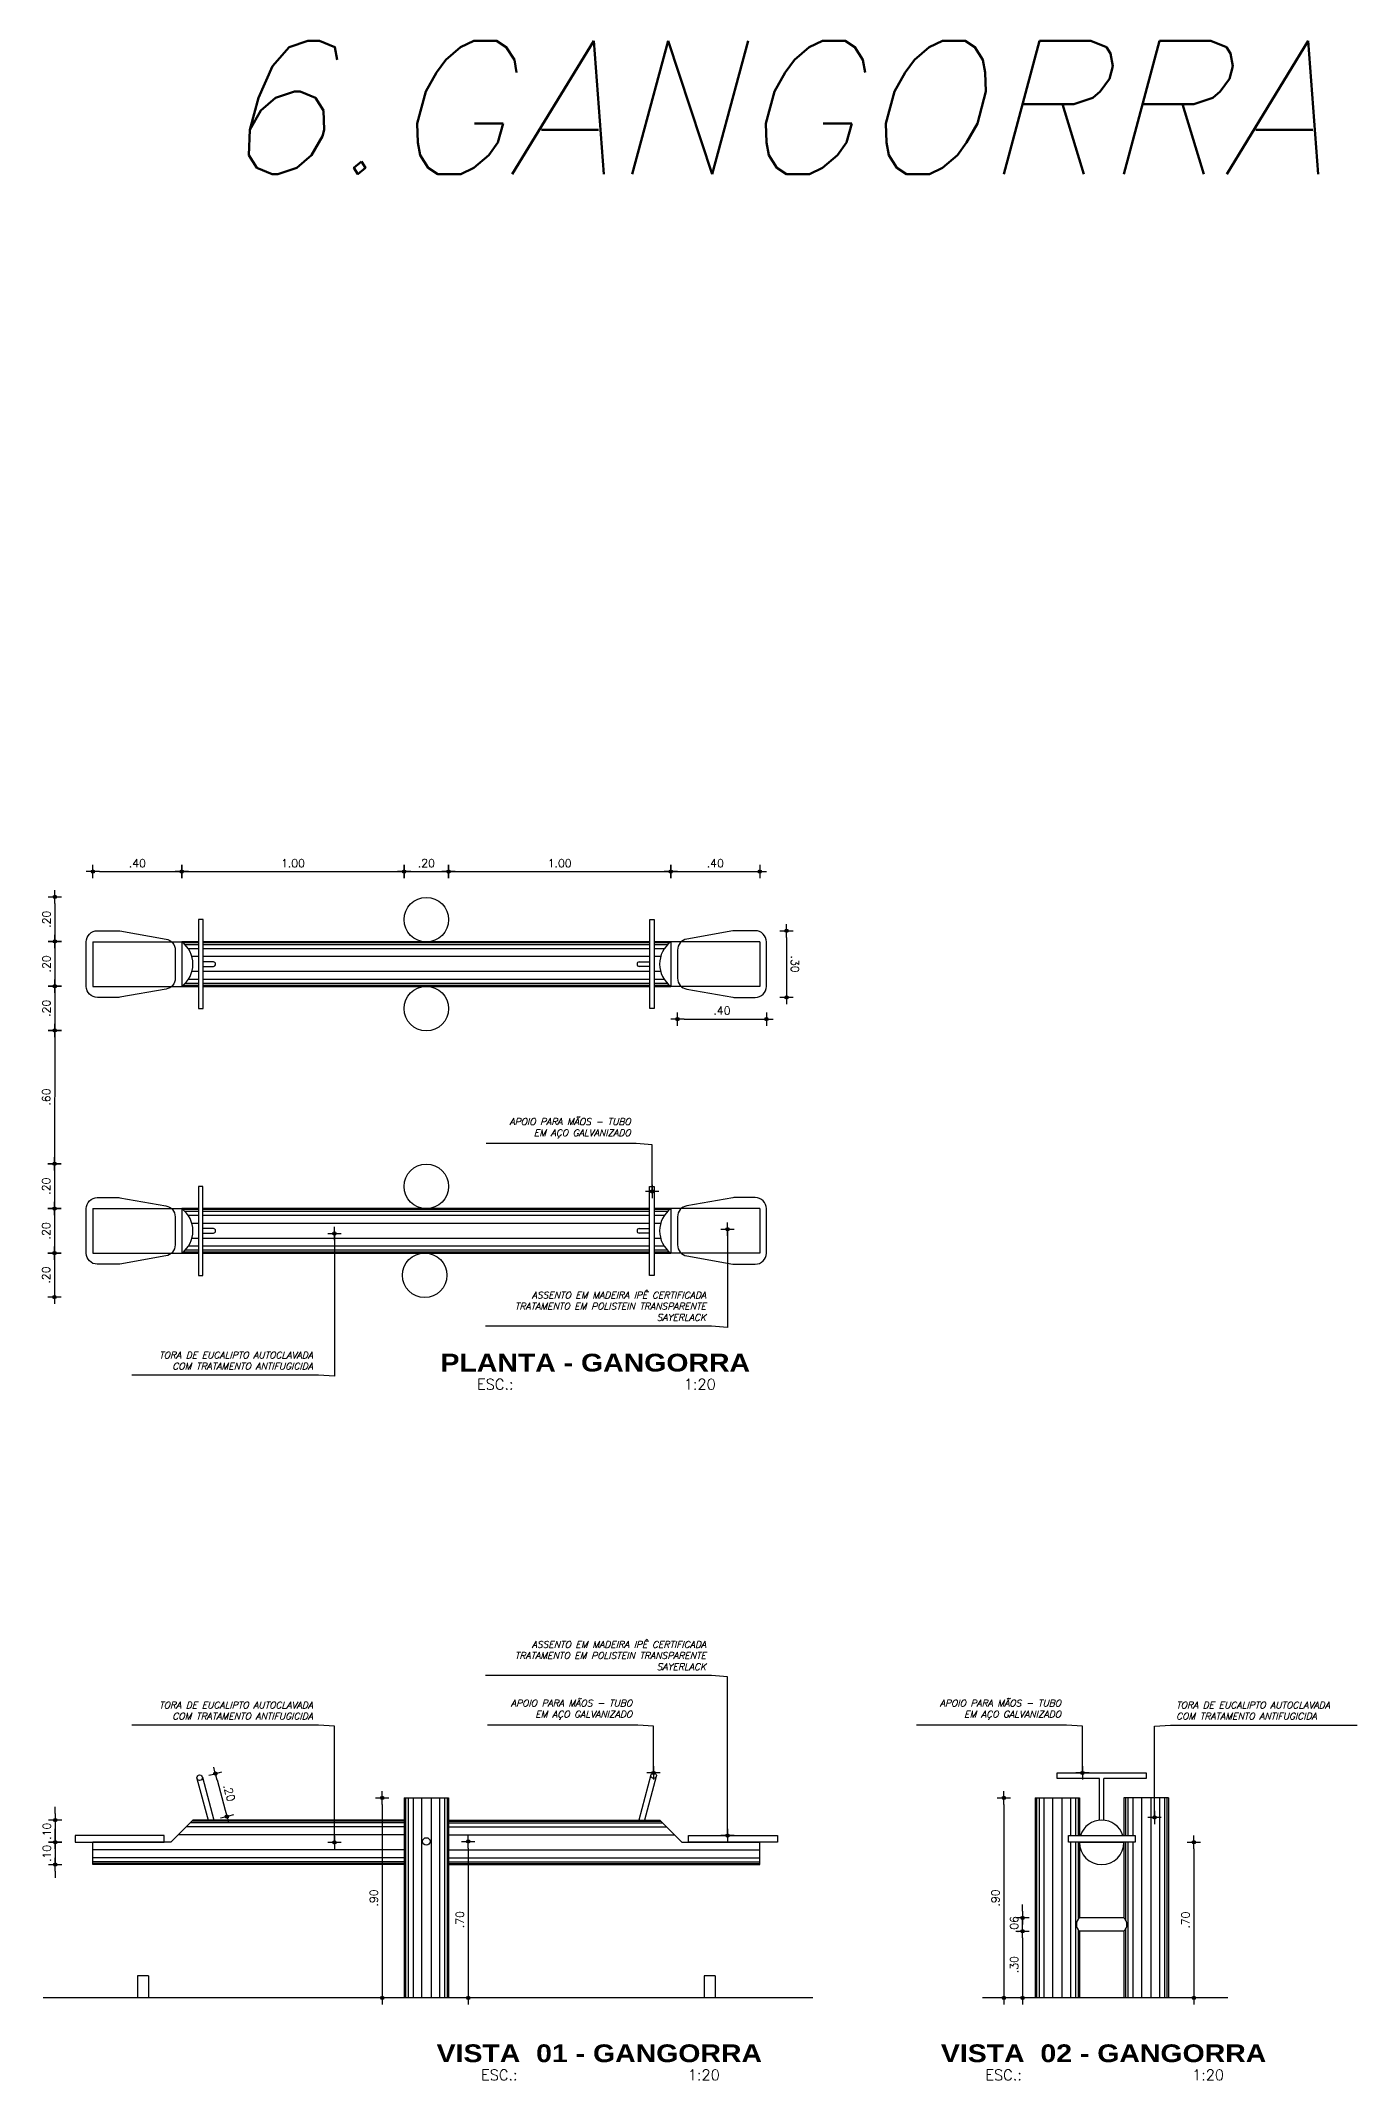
# Model space of a CAD drawing. Header units: millimetres. Extents: x 490 to 675, y -160 to -87.
# Drawn here: x 608.89 to 614.81, y -150.52 to -141.35 of the extents above; entities that cross this region are included whole.
import ezdxf
from ezdxf.enums import TextEntityAlignment as Align

# ---------------------------------------------------------------- set-up
doc = ezdxf.new("R2010")
doc.units = ezdxf.units.MM
doc.header["$LTSCALE"] = 2.5
doc.linetypes.add('DASHED2', pattern=[0.375, 0.25, -0.125])
for name, color, linetype in [('ARQ_COTAS', 1, 'Continuous'), ('ARQ_ESTRUTURA', 6, 'Continuous'), ('ARQ_HAT', 8, 'Continuous'), ('ARQ_PROJEÇÃO', 8, 'DASHED2'), ('ARQ_VISTA01', 7, 'Continuous'), ('ARQ_VISTA02', 2, 'Continuous'), ('COTAS', 1, 'Continuous'), ('TITULO', 2, 'Continuous'), ('UR_VISTA2', 2, 'Continuous')]:
    doc.layers.add(name, color=color, linetype=linetype)
doc.styles.add('COTA20', font='ROMANS.SHX')
doc.styles.add('COTA200', font='ROMANS.SHX')
doc.styles.add('ROMANS', font='romans', dxfattribs={"oblique": 15})
doc.styles.add('TIT200', font='')
doc.styles.get('TIT200').set_extended_font_data('Arial Black')
doc.dimstyles.new('Cota20', dxfattribs={"dimscale": 0, "dimtxt": 0.04, "dimasz": 0.03, "dimexe": 0.05, "dimexo": 0.2, "dimgap": 0.025, "dimtad": 1, "dimlfac": -1, "dimzin": 4, "dimdsep": 46, "dimtxsty": 'ROMANS', "dimblk": 'ARCHTICK', "dimcen": 0.075, "dimclrd": 256, "dimclre": 8, "dimclrt": 2, "dimadec": 0, "dimazin": 0, "dimtfac": 1.2, "dimtix": 1, "dimtmove": 2, "dimatfit": 3, "dimldrblk": 'DOT', "dimfxl": 0.2, "dimfxlon": 1, "dimtvp": 2, "dimtolj": 1, "dimtzin": 4, "dimarcsym": 0})
doc.dimstyles.new('COTA20$0', dxfattribs={"dimtxt": 0.036, "dimasz": 0.03, "dimexe": 0.05, "dimexo": 0.95, "dimgap": 0.02, "dimtad": 1, "dimzin": 4, "dimdsep": 46, "dimtxsty": 'COTA20', "dimblk": 'bola', "dimcen": 0.1, "dimdle": 0.05, "dimse1": 1, "dimse2": 1, "dimclrd": 256, "dimclre": 256, "dimclrt": 2, "dimadec": 0, "dimazin": 0, "dimtfac": 1, "dimtix": 1, "dimtmove": 2, "dimatfit": 3, "dimldrblk": 'USERTICK', "dimfxl": 1, "dimtvp": 3.125, "dimtolj": 1, "dimtzin": 4, "dimarcsym": 0})

# ---------------------------------------------------------------- blocks, each defined once
blk = doc.blocks.new('bola')
blk.add_hatch(color=0).paths.add_polyline_path([(-0.25, 0, 1), (0.25, 0, 1)])
at = {"color": 0}
for p, q in [((-1, 0), (-0.25, 0)), ((0, 1), (0, 0.25)), ((0.25, 0), (1, 0)), ((0, -0.25), (0, -1))]:
    blk.add_line(p, q, dxfattribs=at)
blk.add_circle((0, 0), 0.25, dxfattribs=at)
blk = doc.blocks.new('*D529')
at = {"layer": 'COTAS', "lineweight": -2}
blk.add_line((608.9496, -145.2307), (608.9495, -145.3707), dxfattribs=at)
at = {"layer": 'DEFPOINTS', "color": 0}
for p in [(610.6207, -145.2027), (608.9494, -145.4007), (610.6205, -145.4027)]:
    blk.add_point(p, dxfattribs=at)
at = {"layer": 'COTAS', "lineweight": -2, "xscale": 0.03, "yscale": 0.03, "zscale": 0.03}
for p, rotation in [((608.9497, -145.2007), 89.93104486358007), ((608.9494, -145.4007), 269.9310448635801)]:
    blk.add_blockref('bola', p, dxfattribs=dict(at, rotation=rotation))
at = {"layer": 'COTAS', "color": 2, "insert": (608.9115, -145.3007), "char_height": 0.036, "attachment_point": 5, "rotation": 89.93104, "style": 'COTA20'}
blk.add_mtext('\\A1;.20', dxfattribs=at)
blk = doc.blocks.new('USERTICK')
at = {"color": 0}
for p, q in [((-1, 0), (1, 0)), ((0, 1), (0, -1))]:
    blk.add_line(p, q, dxfattribs=at)
blk.add_circle((0, 0), 0.25, dxfattribs=at)
blk = doc.blocks.new('*D508')
at = {"layer": 'COTAS', "lineweight": -2}
blk.add_line((608.9494, -145.4307), (608.9492, -145.5725), dxfattribs=at)
at = {"layer": 'DEFPOINTS', "color": 0}
for p in [(610.6205, -145.4027), (608.9492, -145.6025), (609.1207, -145.6027)]:
    blk.add_point(p, dxfattribs=at)
at = {"layer": 'COTAS', "lineweight": -2, "xscale": 0.03, "yscale": 0.03, "zscale": 0.03}
for p, rotation in [((608.9494, -145.4007), 89.93104486356977), ((608.9492, -145.6025), 269.9310448635698)]:
    blk.add_blockref('bola', p, dxfattribs=dict(at, rotation=rotation))
at = {"layer": 'COTAS', "color": 2, "insert": (608.9113, -145.5016), "char_height": 0.036, "attachment_point": 5, "rotation": 89.93104, "style": 'COTA20'}
blk.add_mtext('\\A1;.20', dxfattribs=at)
blk = doc.blocks.new('*D509')
at = {"layer": 'COTAS', "lineweight": -2}
blk.add_line((608.9491, -145.6325), (608.949, -145.7707), dxfattribs=at)
at = {"layer": 'DEFPOINTS', "color": 0}
for p in [(609.1207, -145.6027), (608.9489, -145.8007), (610.6205, -145.8027)]:
    blk.add_point(p, dxfattribs=at)
at = {"layer": 'COTAS', "lineweight": -2, "xscale": 0.03, "yscale": 0.03, "zscale": 0.03}
for p, rotation in [((608.9492, -145.6025), 89.93104486356977), ((608.9489, -145.8007), 269.9310448635698)]:
    blk.add_blockref('bola', p, dxfattribs=dict(at, rotation=rotation))
at = {"layer": 'COTAS', "color": 2, "insert": (608.9111, -145.7016), "char_height": 0.036, "attachment_point": 5, "rotation": 89.93104, "style": 'COTA20'}
blk.add_mtext('\\A1;.20', dxfattribs=at)
blk = doc.blocks.new('*D510')
at = {"layer": 'COTAS', "lineweight": -2}
blk.add_line((608.9489, -145.8307), (608.9483, -146.3707), dxfattribs=at)
at = {"layer": 'DEFPOINTS', "color": 0}
for p in [(610.6205, -145.8027), (608.9482, -146.4007), (610.6205, -146.4027)]:
    blk.add_point(p, dxfattribs=at)
at = {"layer": 'COTAS', "lineweight": -2, "xscale": 0.03, "yscale": 0.03, "zscale": 0.03}
for p, rotation in [((608.9489, -145.8007), 89.93104486356977), ((608.9482, -146.4007), 269.9310448635698)]:
    blk.add_blockref('bola', p, dxfattribs=dict(at, rotation=rotation))
at = {"layer": 'COTAS', "color": 2, "insert": (608.9106, -146.1007), "char_height": 0.036, "attachment_point": 5, "rotation": 89.93104, "style": 'COTA20'}
blk.add_mtext('\\A1;.60', dxfattribs=at)
blk = doc.blocks.new('*D511')
at = {"layer": 'COTAS', "lineweight": -2}
blk.add_line((608.9482, -146.4307), (608.948, -146.5725), dxfattribs=at)
at = {"layer": 'DEFPOINTS', "color": 0}
for p in [(610.6205, -146.4027), (608.948, -146.6025), (609.1207, -146.6027)]:
    blk.add_point(p, dxfattribs=at)
at = {"layer": 'COTAS', "lineweight": -2, "xscale": 0.03, "yscale": 0.03, "zscale": 0.03}
for p, rotation in [((608.9482, -146.4007), 89.93104486356977), ((608.948, -146.6025), 269.9310448635698)]:
    blk.add_blockref('bola', p, dxfattribs=dict(at, rotation=rotation))
at = {"layer": 'COTAS', "color": 2, "insert": (608.9101, -146.5016), "char_height": 0.036, "attachment_point": 5, "rotation": 89.93104, "style": 'COTA20'}
blk.add_mtext('\\A1;.20', dxfattribs=at)
blk = doc.blocks.new('*D507')
at = {"layer": 'COTAS', "lineweight": -2}
blk.add_line((608.9479, -146.6325), (608.9478, -146.7725), dxfattribs=at)
at = {"layer": 'DEFPOINTS', "color": 0}
for p in [(609.1207, -146.6027), (608.9477, -146.8025), (609.1207, -146.8027)]:
    blk.add_point(p, dxfattribs=at)
at = {"layer": 'COTAS', "lineweight": -2, "xscale": 0.03, "yscale": 0.03, "zscale": 0.03}
for p, rotation in [((608.948, -146.6025), 89.93104486356977), ((608.9477, -146.8025), 269.9310448635698)]:
    blk.add_blockref('bola', p, dxfattribs=dict(at, rotation=rotation))
at = {"layer": 'COTAS', "color": 2, "insert": (608.9099, -146.7025), "char_height": 0.036, "attachment_point": 5, "rotation": 89.93104, "style": 'COTA20'}
blk.add_mtext('\\A1;.20', dxfattribs=at)
blk = doc.blocks.new('*D512')
at = {"layer": 'COTAS', "lineweight": -2}
blk.add_line((608.9477, -146.8325), (608.9475, -146.9704), dxfattribs=at)
at = {"layer": 'DEFPOINTS', "color": 0}
for p in [(609.1207, -146.8027), (608.9475, -147.0004), (610.6132, -147.0024)]:
    blk.add_point(p, dxfattribs=at)
at = {"layer": 'COTAS', "lineweight": -2, "xscale": 0.03, "yscale": 0.03, "zscale": 0.03}
for p, rotation in [((608.9477, -146.8025), 89.93104486356977), ((608.9475, -147.0004), 269.9310448635698)]:
    blk.add_blockref('bola', p, dxfattribs=dict(at, rotation=rotation))
at = {"layer": 'COTAS', "color": 2, "insert": (608.9096, -146.9014), "char_height": 0.036, "attachment_point": 5, "rotation": 89.93104, "style": 'COTA20'}
blk.add_mtext('\\A1;.20', dxfattribs=at)
blk = doc.blocks.new('*D513')
at = {"layer": 'COTAS', "lineweight": -2}
blk.add_line((609.1507, -145.0867), (609.4905, -145.0867), dxfattribs=at)
at = {"layer": 'DEFPOINTS', "color": 0}
for p in [(609.5205, -145.0867), (609.1207, -145.4027), (609.5205, -145.4027)]:
    blk.add_point(p, dxfattribs=at)
at = {"layer": 'COTAS', "lineweight": -2, "xscale": 0.03, "yscale": 0.03, "zscale": 0.03}
for p, rotation in [((609.1207, -145.0867), 180.0001287531918), ((609.5205, -145.0867), 0.0001287531917822287)]:
    blk.add_blockref('bola', p, dxfattribs=dict(at, rotation=rotation))
at = {"layer": 'COTAS', "color": 2, "insert": (609.3206, -145.0487), "char_height": 0.036, "attachment_point": 5, "rotation": 0.00013, "style": 'COTA20'}
blk.add_mtext('\\A1;.40', dxfattribs=at)
blk = doc.blocks.new('*D514')
at = {"layer": 'COTAS', "lineweight": -2}
blk.add_line((609.5505, -145.0867), (610.4907, -145.0867), dxfattribs=at)
at = {"layer": 'DEFPOINTS', "color": 0}
for p in [(610.5207, -145.0867), (610.5207, -145.3027), (609.5205, -145.4027)]:
    blk.add_point(p, dxfattribs=at)
at = {"layer": 'COTAS', "lineweight": -2, "xscale": 0.03, "yscale": 0.03, "zscale": 0.03}
for p, rotation in [((609.5205, -145.0867), 180.0001287531982), ((610.5207, -145.0867), 0.0001287531981942269)]:
    blk.add_blockref('bola', p, dxfattribs=dict(at, rotation=rotation))
at = {"layer": 'COTAS', "color": 2, "insert": (610.0206, -145.0487), "char_height": 0.036, "attachment_point": 5, "rotation": 0.00013, "style": 'COTA20'}
blk.add_mtext('\\A1;1.00', dxfattribs=at)
blk = doc.blocks.new('*D515')
at = {"layer": 'COTAS', "lineweight": -2}
blk.add_line((610.5507, -145.0867), (610.6907, -145.0867), dxfattribs=at)
at = {"layer": 'DEFPOINTS', "color": 0}
for p in [(610.7207, -145.0867), (610.5207, -145.3027), (610.7207, -145.3027)]:
    blk.add_point(p, dxfattribs=at)
at = {"layer": 'COTAS', "lineweight": -2, "xscale": 0.03, "yscale": 0.03, "zscale": 0.03}
for p, rotation in [((610.5207, -145.0867), 180.0001287531982), ((610.7207, -145.0867), 0.0001287531981942269)]:
    blk.add_blockref('bola', p, dxfattribs=dict(at, rotation=rotation))
at = {"layer": 'COTAS', "color": 2, "insert": (610.6207, -145.0487), "char_height": 0.036, "attachment_point": 5, "rotation": 0.00013, "style": 'COTA20'}
blk.add_mtext('\\A1;.20', dxfattribs=at)
blk = doc.blocks.new('*D516')
at = {"layer": 'COTAS', "lineweight": -2}
blk.add_line((610.7507, -145.0867), (611.6905, -145.0867), dxfattribs=at)
at = {"layer": 'DEFPOINTS', "color": 0}
for p in [(611.7205, -145.0867), (610.7207, -145.3027), (611.7205, -145.4027)]:
    blk.add_point(p, dxfattribs=at)
at = {"layer": 'COTAS', "lineweight": -2, "xscale": 0.03, "yscale": 0.03, "zscale": 0.03}
for p, rotation in [((610.7207, -145.0867), 180.0001287531982), ((611.7205, -145.0867), 0.0001287531981942269)]:
    blk.add_blockref('bola', p, dxfattribs=dict(at, rotation=rotation))
at = {"layer": 'COTAS', "color": 2, "insert": (611.2206, -145.0487), "char_height": 0.036, "attachment_point": 5, "rotation": 0.00013, "style": 'COTA20'}
blk.add_mtext('\\A1;1.00', dxfattribs=at)
blk = doc.blocks.new('*D517')
at = {"layer": 'COTAS', "lineweight": -2}
blk.add_line((611.7505, -145.0867), (612.0907, -145.0867), dxfattribs=at)
at = {"layer": 'DEFPOINTS', "color": 0}
for p in [(612.1207, -145.0867), (611.7205, -145.4027), (612.1207, -145.4027)]:
    blk.add_point(p, dxfattribs=at)
at = {"layer": 'COTAS', "lineweight": -2, "xscale": 0.03, "yscale": 0.03, "zscale": 0.03}
for p, rotation in [((611.7205, -145.0867), 180.0001287531982), ((612.1207, -145.0867), 0.0001287531981942269)]:
    blk.add_blockref('bola', p, dxfattribs=dict(at, rotation=rotation))
at = {"layer": 'COTAS', "color": 2, "insert": (611.9206, -145.0487), "char_height": 0.036, "attachment_point": 5, "rotation": 0.00013, "style": 'COTA20'}
blk.add_mtext('\\A1;.40', dxfattribs=at)
blk = doc.blocks.new('*D518')
at = {"layer": 'COTAS', "lineweight": -2}
blk.add_line((611.7807, -145.7497), (612.1207, -145.7497), dxfattribs=at)
at = {"layer": 'DEFPOINTS', "color": 0}
for p in [(611.7507, -145.5027), (612.1507, -145.5027), (612.1507, -145.7497)]:
    blk.add_point(p, dxfattribs=at)
at = {"layer": 'COTAS', "lineweight": -2, "xscale": 0.03, "yscale": 0.03, "zscale": 0.03, "rotation": 180}
blk.add_blockref('bola', (611.7507, -145.7497), dxfattribs=at)
at = {"layer": 'COTAS', "lineweight": -2, "xscale": 0.03, "yscale": 0.03, "zscale": 0.03}
blk.add_blockref('bola', (612.1507, -145.7497), dxfattribs=at)
at = {"layer": 'COTAS', "color": 2, "insert": (611.9507, -145.7117), "char_height": 0.036, "attachment_point": 5, "style": 'COTA20'}
blk.add_mtext('\\A1;.40', dxfattribs=at)
blk = doc.blocks.new('*D519')
at = {"layer": 'COTAS', "lineweight": -2}
blk.add_line((612.2413, -145.3827), (612.2413, -145.6227), dxfattribs=at)
at = {"layer": 'DEFPOINTS', "color": 0}
for p in [(612.0546, -145.3527), (612.0546, -145.6527), (612.2413, -145.6527)]:
    blk.add_point(p, dxfattribs=at)
at = {"layer": 'COTAS', "lineweight": -2, "xscale": 0.03, "yscale": 0.03, "zscale": 0.03}
for p, rotation in [((612.2413, -145.3527), 90.0001287533806), ((612.2413, -145.6527), 270.0001287533806)]:
    blk.add_blockref('bola', p, dxfattribs=dict(at, rotation=rotation))
at = {"layer": 'COTAS', "color": 2, "insert": (612.2793, -145.5027), "char_height": 0.036, "attachment_point": 5, "rotation": 270.00013, "style": 'COTA20'}
blk.add_mtext('\\A1;.30', dxfattribs=at)
blk = doc.blocks.new('*D520')
at = {"layer": 'COTAS', "lineweight": -2}
for p, q in [((608.9512, -149.3233), (608.9512, -149.2933)), ((608.9512, -149.3533), (608.9512, -149.4533)), ((608.9512, -149.4833), (608.9512, -149.5133))]:
    blk.add_line(p, q, dxfattribs=at)
at = {"layer": 'DEFPOINTS', "color": 0}
for p in [(609.5707, -149.3533), (608.9512, -149.4533), (609.4707, -149.4533)]:
    blk.add_point(p, dxfattribs=at)
at = {"layer": 'COTAS', "lineweight": -2, "xscale": 0.03, "yscale": 0.03, "zscale": 0.03}
for p, rotation in [((608.9512, -149.3533), 270), ((608.9512, -149.4533), 90)]:
    blk.add_blockref('bola', p, dxfattribs=dict(at, rotation=rotation))
at = {"layer": 'COTAS', "color": 2, "insert": (608.9132, -149.4033), "char_height": 0.036, "attachment_point": 5, "rotation": 90, "style": 'COTA20'}
blk.add_mtext('\\A1;.10', dxfattribs=at)
blk = doc.blocks.new('*D521')
at = {"layer": 'COTAS', "lineweight": -2}
for p, q in [((608.9512, -149.4233), (608.9512, -149.3933)), ((608.9512, -149.4533), (608.9512, -149.5533)), ((608.9512, -149.5833), (608.9512, -149.6133))]:
    blk.add_line(p, q, dxfattribs=at)
at = {"layer": 'DEFPOINTS', "color": 0}
for p in [(609.4707, -149.4533), (608.9512, -149.5533), (609.1207, -149.5533)]:
    blk.add_point(p, dxfattribs=at)
at = {"layer": 'COTAS', "lineweight": -2, "xscale": 0.03, "yscale": 0.03, "zscale": 0.03}
for p, rotation in [((608.9512, -149.4533), 270), ((608.9512, -149.5533), 90)]:
    blk.add_blockref('bola', p, dxfattribs=dict(at, rotation=rotation))
at = {"layer": 'COTAS', "color": 2, "insert": (608.9132, -149.5033), "char_height": 0.036, "attachment_point": 5, "rotation": 90, "style": 'COTA20'}
blk.add_mtext('\\A1;.10', dxfattribs=at)
blk = doc.blocks.new('*D522')
at = {"layer": 'COTAS', "lineweight": -2}
blk.add_line((609.6794, -149.1729), (609.7157, -149.3086), dxfattribs=at)
at = {"layer": 'DEFPOINTS', "color": 0}
for p in [(609.6129, -149.1597), (609.6648, -149.3533), (609.7235, -149.3375)]:
    blk.add_point(p, dxfattribs=at)
at = {"layer": 'COTAS', "lineweight": -2, "xscale": 0.03, "yscale": 0.03, "zscale": 0.03}
for p, rotation in [((609.6716, -149.144), 105.0000000000553), ((609.7235, -149.3375), 285.0000000000554)]:
    blk.add_blockref('bola', p, dxfattribs=dict(at, rotation=rotation))
at = {"layer": 'COTAS', "color": 2, "insert": (609.7343, -149.2309), "char_height": 0.036, "attachment_point": 5, "rotation": 285, "style": 'COTA20'}
blk.add_mtext('\\A1;.20', dxfattribs=at)
blk = doc.blocks.new('*D523')
at = {"layer": 'COTAS', "lineweight": -2}
blk.add_line((614.0744, -149.4833), (614.0744, -150.1233), dxfattribs=at)
at = {"layer": 'DEFPOINTS', "color": 0}
for p in [(613.6593, -149.4533), (613.6593, -150.1533), (614.0744, -150.1533)]:
    blk.add_point(p, dxfattribs=at)
at = {"layer": 'COTAS', "lineweight": -2, "xscale": 0.03, "yscale": 0.03, "zscale": 0.03}
for p, rotation in [((614.0744, -149.4533), 90), ((614.0744, -150.1533), 270)]:
    blk.add_blockref('bola', p, dxfattribs=dict(at, rotation=rotation))
at = {"layer": 'COTAS', "color": 2, "insert": (614.0364, -149.8033), "char_height": 0.036, "attachment_point": 5, "rotation": 90, "style": 'COTA20'}
blk.add_mtext('\\A1;.70', dxfattribs=at)
blk = doc.blocks.new('*D524')
at = {"layer": 'COTAS', "lineweight": -2}
blk.add_line((613.2191, -149.2833), (613.2191, -150.1233), dxfattribs=at)
at = {"layer": 'DEFPOINTS', "color": 0}
for p in [(613.3593, -149.2533), (613.2191, -150.1533), (613.3593, -150.1533)]:
    blk.add_point(p, dxfattribs=at)
at = {"layer": 'COTAS', "lineweight": -2, "xscale": 0.03, "yscale": 0.03, "zscale": 0.03}
for p, rotation in [((613.2191, -149.2533), 90), ((613.2191, -150.1533), 270)]:
    blk.add_blockref('bola', p, dxfattribs=dict(at, rotation=rotation))
at = {"layer": 'COTAS', "color": 2, "insert": (613.1811, -149.7033), "char_height": 0.036, "attachment_point": 5, "rotation": 90, "style": 'COTA20'}
blk.add_mtext('\\A1;.90', dxfattribs=at)
blk = doc.blocks.new('*D525')
at = {"layer": 'COTAS', "lineweight": -2}
blk.add_line((610.4224, -149.2833), (610.4224, -150.1233), dxfattribs=at)
at = {"layer": 'DEFPOINTS', "color": 0}
for p in [(610.5207, -149.2533), (610.4224, -150.1533), (610.5207, -150.1533)]:
    blk.add_point(p, dxfattribs=at)
at = {"layer": 'COTAS', "lineweight": -2, "xscale": 0.03, "yscale": 0.03, "zscale": 0.03}
for p, rotation in [((610.4224, -149.2533), 90), ((610.4224, -150.1533), 270)]:
    blk.add_blockref('bola', p, dxfattribs=dict(at, rotation=rotation))
at = {"layer": 'COTAS', "color": 2, "insert": (610.3844, -149.7033), "char_height": 0.036, "attachment_point": 5, "rotation": 90, "style": 'COTA20'}
blk.add_mtext('\\A1;.90', dxfattribs=at)
blk = doc.blocks.new('DOT')
for p, q in [((-1, 0), (1, 0)), ((0, 1), (0, -1))]:
    blk.add_line(p, q)
blk.add_circle((0, 0), 0.25)
blk = doc.blocks.new('*D526')
at = {"layer": 'COTAS', "lineweight": -2}
blk.add_line((613.3035, -149.8833), (613.3035, -150.1233), dxfattribs=at)
at = {"layer": 'DEFPOINTS', "color": 0}
for p in [(613.6593, -149.8533), (613.3035, -150.1533), (613.6751, -150.1533)]:
    blk.add_point(p, dxfattribs=at)
at = {"layer": 'COTAS', "lineweight": -2, "xscale": 0.03, "yscale": 0.03, "zscale": 0.03}
for p, rotation in [((613.3035, -149.8533), 90), ((613.3035, -150.1533), 270)]:
    blk.add_blockref('bola', p, dxfattribs=dict(at, rotation=rotation))
at = {"layer": 'COTAS', "color": 2, "insert": (613.2655, -150.0033), "char_height": 0.036, "attachment_point": 5, "rotation": 90, "style": 'COTA20'}
blk.add_mtext('\\A1;.30', dxfattribs=at)
blk = doc.blocks.new('*D527')
at = {"layer": 'COTAS', "lineweight": -2}
for p, q in [((613.3035, -149.7633), (613.3035, -149.7333)), ((613.3035, -149.8533), (613.3035, -149.7933)), ((613.3035, -149.8833), (613.3035, -149.9133))]:
    blk.add_line(p, q, dxfattribs=at)
at = {"layer": 'DEFPOINTS', "color": 0}
for p in [(613.3035, -149.7933), (613.5593, -149.7933), (613.5593, -149.8533)]:
    blk.add_point(p, dxfattribs=at)
at = {"layer": 'COTAS', "lineweight": -2, "xscale": 0.03, "yscale": 0.03, "zscale": 0.03}
for p, rotation in [((613.3035, -149.7933), 270), ((613.3035, -149.8533), 90)]:
    blk.add_blockref('bola', p, dxfattribs=dict(at, rotation=rotation))
at = {"layer": 'COTAS', "color": 2, "insert": (613.2655, -149.8233), "char_height": 0.036, "attachment_point": 5, "rotation": 90, "style": 'COTA20'}
blk.add_mtext('\\A1;.06', dxfattribs=at)
blk = doc.blocks.new('*D528')
at = {"layer": 'COTAS', "lineweight": -2}
blk.add_line((610.8095, -149.4791), (610.8095, -150.1233), dxfattribs=at)
at = {"layer": 'DEFPOINTS', "color": 0}
for p in [(610.6207, -149.4491), (610.6207, -150.1533), (610.8095, -150.1533)]:
    blk.add_point(p, dxfattribs=at)
at = {"layer": 'COTAS', "lineweight": -2, "xscale": 0.03, "yscale": 0.03, "zscale": 0.03}
for p, rotation in [((610.8095, -149.4491), 90), ((610.8095, -150.1533), 270)]:
    blk.add_blockref('bola', p, dxfattribs=dict(at, rotation=rotation))
at = {"layer": 'COTAS', "color": 2, "insert": (610.7715, -149.8012), "char_height": 0.036, "attachment_point": 5, "rotation": 90, "style": 'COTA20'}
blk.add_mtext('\\A1;.70', dxfattribs=at)

msp = doc.modelspace()

# ---------------------------------------------------------------- linework, layer by layer
at = {"layer": 'ARQ_ESTRUTURA'}
for p, q in [((612.359, -150.1533), (608.8971, -150.1533)), ((614.227, -150.1533), (613.1231, -150.1533))]:
    msp.add_line(p, q, dxfattribs=at)
at = {"layer": 'ARQ_HAT'}
for p, q in [((609.596, -145.4072), (609.5261, -145.4072)), ((611.6255, -145.4072), (609.616, -145.4072)), ((611.7148, -145.4072), (611.6455, -145.4072)), ((609.596, -145.4152), (609.5348, -145.4152)), ((609.596, -145.4333), (609.5496, -145.4333)), ((609.596, -145.469), (609.566, -145.469)), ((611.6255, -145.4152), (609.616, -145.4152)), ((611.6255, -145.4333), (609.616, -145.4333)), ((611.6255, -145.469), (609.616, -145.469)), ((611.7061, -145.4152), (611.6455, -145.4152)), ((611.6914, -145.4333), (611.6455, -145.4333)), ((611.675, -145.469), (611.6455, -145.469)), ((609.596, -145.5902), (609.5348, -145.5902)), ((609.596, -145.5721), (609.5496, -145.5721)), ((609.596, -145.5364), (609.566, -145.5364)), ((611.6255, -145.5364), (609.616, -145.5364)), ((611.6255, -145.5721), (609.616, -145.5721)), ((611.6255, -145.5902), (609.616, -145.5902)), ((611.675, -145.5364), (611.6455, -145.5364)), ((611.6914, -145.5721), (611.6455, -145.5721)), ((611.7061, -145.5902), (611.6455, -145.5902)), ((609.596, -145.5982), (609.5261, -145.5982)), ((611.6255, -145.5982), (609.616, -145.5982)), ((611.7148, -145.5982), (611.6455, -145.5982)), ((609.596, -146.6072), (609.5261, -146.6072)), ((609.596, -146.6152), (609.5348, -146.6152)), ((609.596, -146.6333), (609.5496, -146.6333)), ((609.596, -146.669), (609.566, -146.669)), ((611.6255, -146.6072), (609.616, -146.6072)), ((611.6255, -146.6152), (609.616, -146.6152)), ((611.6255, -146.6333), (609.616, -146.6333)), ((611.6255, -146.669), (609.616, -146.669)), ((611.7148, -146.6072), (611.6455, -146.6072)), ((611.7061, -146.6152), (611.6455, -146.6152)), ((611.6914, -146.6333), (611.6455, -146.6333)), ((611.675, -146.669), (611.6455, -146.669)), ((609.596, -146.7721), (609.5496, -146.7721)), ((609.596, -146.7364), (609.566, -146.7364)), ((611.6255, -146.7364), (609.616, -146.7364)), ((611.6255, -146.7721), (609.616, -146.7721)), ((611.675, -146.7364), (611.6455, -146.7364)), ((611.6914, -146.7721), (611.6455, -146.7721)), ((609.596, -146.7982), (609.5262, -146.7982)), ((609.596, -146.7902), (609.5348, -146.7902)), ((611.6255, -146.7902), (609.616, -146.7902)), ((611.6255, -146.7982), (609.616, -146.7982)), ((611.7061, -146.7902), (611.6455, -146.7902)), ((611.7148, -146.7982), (611.6455, -146.7982)), ((610.5272, -149.2533), (610.5272, -150.1533)), ((610.5389, -149.2533), (610.5389, -150.1533)), ((610.561, -149.2533), (610.561, -150.1533)), ((610.5996, -149.2533), (610.5996, -150.1533)), ((610.6419, -149.2533), (610.6419, -150.1533)), ((610.6804, -149.2533), (610.6804, -150.1533)), ((610.7025, -149.2533), (610.7025, -150.1533)), ((610.7143, -149.2533), (610.7143, -150.1533)), ((613.3658, -149.2533), (613.3658, -150.1533)), ((613.3775, -149.2533), (613.3775, -150.1533)), ((613.3996, -149.2533), (613.3996, -150.1533)), ((613.4381, -149.2533), (613.4381, -150.1533)), ((613.4805, -149.2533), (613.4805, -150.1533)), ((613.519, -149.2533), (613.519, -149.4233)), ((613.5411, -149.2533), (613.5411, -149.4233)), ((613.5529, -149.2533), (613.5529, -149.4233)), ((613.7658, -149.2533), (613.7658, -149.4233)), ((613.7775, -149.2533), (613.7775, -149.4233)), ((613.7996, -149.2533), (613.7996, -149.4233)), ((613.8381, -149.2533), (613.8381, -150.1533)), ((613.8805, -149.2533), (613.8805, -150.1533)), ((613.919, -149.2533), (613.919, -150.1533)), ((613.9411, -149.2533), (613.9411, -150.1533)), ((613.9529, -149.2533), (613.9529, -150.1533)), ((610.5207, -149.4196), (609.5044, -149.4196)), ((610.5207, -149.3839), (609.5401, -149.3839)), ((610.5207, -149.3658), (609.5582, -149.3658)), ((610.5207, -149.3578), (609.5663, -149.3578)), ((610.7207, -149.3578), (611.6752, -149.3578)), ((610.7207, -149.3658), (611.6833, -149.3658)), ((610.7207, -149.3839), (611.7014, -149.3839)), ((610.7207, -149.4196), (611.7371, -149.4196)), ((610.5207, -149.4869), (609.1207, -149.4869)), ((610.5207, -149.5226), (609.1207, -149.5226)), ((610.5207, -149.5407), (609.1207, -149.5408)), ((610.7207, -149.4869), (612.1207, -149.4869)), ((610.7207, -149.5226), (612.1207, -149.5226)), ((610.7207, -149.5407), (612.1207, -149.5408)), ((613.519, -149.4533), (613.519, -150.1533)), ((613.5411, -149.4533), (613.5411, -150.1533)), ((613.5529, -149.4533), (613.5529, -149.8004)), ((613.7658, -149.4533), (613.7658, -149.8004)), ((613.7775, -149.4533), (613.7775, -150.1533)), ((613.7996, -149.4533), (613.7996, -150.1533)), ((610.5207, -149.5488), (609.1207, -149.5488)), ((610.7207, -149.5488), (612.1207, -149.5488)), ((613.5529, -149.8461), (613.5529, -150.1533)), ((613.7658, -149.8461), (613.7658, -150.1533))]:
    msp.add_line(p, q, dxfattribs=at)
at = {"layer": 'ARQ_PROJEÇÃO'}
for p, q in [((609.1207, -145.4027), (609.4748, -145.4027)), ((609.1207, -145.4027), (609.1207, -145.6027)), ((612.1207, -145.4027), (611.7667, -145.4027)), ((612.1207, -145.4027), (612.1207, -145.6027)), ((609.1207, -145.6027), (609.4748, -145.6027)), ((612.1207, -145.6027), (611.7667, -145.6027)), ((609.1203, -146.6027), (609.4743, -146.6027)), ((609.1203, -146.6027), (609.1203, -146.8027)), ((612.1207, -146.6027), (611.7667, -146.6027)), ((612.1207, -146.6027), (612.1207, -146.8027)), ((609.1203, -146.8027), (609.4743, -146.8027)), ((612.1207, -146.8027), (611.7667, -146.8027))]:
    msp.add_line(p, q, dxfattribs=at)
at = {"layer": 'ARQ_VISTA01'}
for p, q in [((609.4748, -145.4027), (609.521, -145.4027)), ((609.5205, -145.4027), (609.5205, -145.6027)), ((611.7667, -145.4027), (611.7205, -145.4027)), ((611.7205, -145.4027), (611.7205, -145.6027)), ((609.4748, -145.6027), (609.521, -145.6027)), ((611.7667, -145.6027), (611.7205, -145.6027)), ((609.4743, -146.6027), (609.5205, -146.6027)), ((609.5205, -146.6027), (609.5205, -146.8027)), ((611.7205, -146.6027), (611.7205, -146.8027)), ((611.7667, -146.6027), (611.7205, -146.6027)), ((609.4743, -146.8027), (609.5205, -146.8027)), ((611.7667, -146.8027), (611.7205, -146.8027)), ((613.6493, -149.3538), (613.6493, -149.1658)), ((613.6693, -149.3538), (613.6693, -149.1658)), ((609.3207, -150.0533), (609.3207, -150.1533)), ((609.3707, -150.0533), (609.3207, -150.0533)), ((609.3707, -150.0533), (609.3707, -150.1533)), ((611.8707, -150.0533), (611.8707, -150.1533)), ((611.9207, -150.0533), (611.8707, -150.0533)), ((611.9207, -150.0533), (611.9207, -150.1533))]:
    msp.add_line(p, q, dxfattribs=at)
for points in [[(609.0907, -145.4027, -0.414214), (609.1407, -145.3527), (609.233, -145.3527, -0.04366), (609.2417, -145.3535), (609.4494, -145.3901, -0.36397), (609.4907, -145.4393), (609.4907, -145.5661, -0.36397), (609.4494, -145.6153), (609.2417, -145.6519, -0.043662), (609.233, -145.6527), (609.1407, -145.6527, -0.414213), (609.0907, -145.6027)], [(612.1507, -145.4027, 0.414214), (612.1007, -145.3527), (612.0084, -145.3527, 0.04366), (611.9998, -145.3535), (611.7921, -145.3901, 0.36397), (611.7507, -145.4393), (611.7507, -145.5661, 0.36397), (611.7921, -145.6153), (611.9998, -145.6519, 0.043662), (612.0084, -145.6527), (612.1007, -145.6527, 0.414213), (612.1507, -145.6027)], [(609.0903, -146.6027, -0.414214), (609.1403, -146.5527), (609.2326, -146.5527, -0.04366), (609.2412, -146.5535), (609.4489, -146.5901, -0.36397), (609.4903, -146.6393), (609.4903, -146.7661, -0.36397), (609.4489, -146.8153), (609.2412, -146.852, -0.043662), (609.2326, -146.8527), (609.1403, -146.8527, -0.414213), (609.0903, -146.8027)], [(612.1507, -146.6027, 0.414214), (612.1007, -146.5527), (612.0084, -146.5527, 0.04366), (611.9998, -146.5535), (611.7921, -146.5901, 0.36397), (611.7507, -146.6393), (611.7507, -146.7661, 0.36397), (611.7921, -146.8153), (611.9998, -146.8519, 0.043662), (612.0084, -146.8527), (612.1007, -146.8527, 0.414213), (612.1507, -146.8027)]]:
    msp.add_lwpolyline(points, format="xyb", close=True, dxfattribs=at)
msp.add_lwpolyline([(613.6493, -149.1658), (613.4593, -149.1658), (613.4593, -149.1408), (613.8593, -149.1408), (613.8593, -149.1658), (613.6693, -149.1658)], dxfattribs=at)
for centre, radius, start, end in [((609.4458, -145.5027), 0.1248, 306.7489, 53.25136), ((611.7952, -145.5027), 0.1248, 126.7489, 233.25136), ((609.4458, -146.7027), 0.1248, 306.7489, 53.25136), ((611.7952, -146.7027), 0.1248, 126.7489, 233.25136), ((613.6593, -149.4533), 0.1, 17.4576, 162.5424), ((613.5854, -149.8233), 0.0397, 130.9487, 229.0513), ((613.7333, -149.8233), 0.0397, 310.9487, 49.0513)]:
    msp.add_arc(centre, radius, start, end, dxfattribs=at)
at = {"layer": 'ARQ_VISTA02'}
for p, q in [((609.596, -145.4027), (609.5205, -145.4027)), ((611.6255, -145.4027), (609.616, -145.4027)), ((611.7205, -145.4027), (611.6455, -145.4027)), ((609.5205, -145.6027), (609.596, -145.6027)), ((609.616, -145.6027), (611.6255, -145.6027)), ((611.6455, -145.6027), (611.7205, -145.6027)), ((609.5957, -146.6027), (609.5205, -146.6027)), ((611.6253, -146.6027), (609.6157, -146.6027)), ((611.7205, -146.6027), (611.6453, -146.6027)), ((609.5205, -146.8027), (609.5957, -146.8027)), ((609.6157, -146.8027), (611.6253, -146.8027)), ((611.6453, -146.8027), (611.7205, -146.8027)), ((610.5207, -149.2533), (610.7207, -149.2533)), ((610.5207, -149.2533), (610.5207, -150.1533)), ((610.7207, -149.2533), (610.7207, -150.1533)), ((613.3593, -149.2533), (613.3593, -150.1533)), ((613.3593, -149.2533), (613.5593, -149.2533)), ((613.5593, -149.2533), (613.5593, -149.4233)), ((613.7593, -149.2533), (613.7593, -149.4233)), ((613.9593, -149.2533), (613.7593, -149.2533)), ((613.9593, -149.2533), (613.9593, -150.1533)), ((609.4707, -149.4533), (609.5707, -149.3533)), ((610.5207, -149.3533), (609.5707, -149.3533)), ((610.7207, -149.3533), (611.6707, -149.3533)), ((611.7707, -149.4533), (611.6707, -149.3533)), ((609.1207, -149.5533), (609.1207, -149.4533)), ((609.4707, -149.4533), (609.1207, -149.4533)), ((611.7707, -149.4533), (612.1207, -149.4533)), ((612.1207, -149.5533), (612.1207, -149.4533)), ((613.5593, -149.4533), (613.5593, -149.7933)), ((613.5593, -149.4533), (613.7593, -149.4533)), ((613.7593, -149.4533), (613.7593, -149.7933)), ((610.5207, -149.5533), (609.1207, -149.5533)), ((610.7207, -149.5533), (612.1207, -149.5533)), ((613.7593, -149.7933), (613.5593, -149.7933)), ((613.5593, -149.8533), (613.5593, -150.1533)), ((613.7593, -149.8533), (613.5593, -149.8533)), ((613.7593, -149.8533), (613.7593, -150.1533))]:
    msp.add_line(p, q, dxfattribs=at)
for points in [[(609.4407, -149.4233), (609.0407, -149.4233), (609.0407, -149.4533), (609.4407, -149.4533)], [(611.8007, -149.4233), (612.2007, -149.4233), (612.2007, -149.4533), (611.8007, -149.4533)], [(613.5093, -149.4233), (613.8093, -149.4233), (613.8093, -149.4533), (613.5093, -149.4533)]]:
    msp.add_lwpolyline(points, close=True, dxfattribs=at)
for centre, radius in [((610.6207, -145.3027), 0.1), ((610.6205, -145.7027), 0.1), ((610.6205, -146.5027), 0.1), ((610.6132, -146.9024), 0.1), ((610.6207, -149.4491), 0.0167)]:
    msp.add_circle(centre, radius, dxfattribs=at)
msp.add_arc((613.6593, -149.4533), 0.1, 180, 0, dxfattribs=at)
at = {"layer": 'UR_VISTA2'}
for p, q in [((609.5887, -149.1662), (609.6389, -149.3533)), ((609.6129, -149.1597), (609.6648, -149.3533)), ((611.6312, -149.15), (611.5767, -149.3533)), ((611.6553, -149.1565), (611.6026, -149.3533))]:
    msp.add_line(p, q, dxfattribs=at)
for points in [[(609.616, -145.3027), (609.596, -145.3027), (609.596, -145.7027), (609.616, -145.7027)], [(611.6255, -145.3027), (611.6455, -145.3027), (611.6455, -145.7027), (611.6255, -145.7027)], [(609.6157, -146.5027), (609.5957, -146.5027), (609.5957, -146.9027), (609.6157, -146.9027)], [(611.6253, -146.5027), (611.6453, -146.5027), (611.6453, -146.9027), (611.6253, -146.9027)]]:
    msp.add_lwpolyline(points, close=True, dxfattribs=at)
for points in [[(609.6625, -145.4927), (609.616, -145.4927)], [(611.5785, -145.4927), (611.625, -145.4927)], [(609.616, -145.5127), (609.6625, -145.5127)], [(611.625, -145.5127), (611.5785, -145.5127)], [(609.6625, -146.6924), (609.616, -146.6924)], [(611.5785, -146.6924), (611.625, -146.6924)], [(609.616, -146.7124), (609.6625, -146.7124)], [(611.625, -146.7124), (611.5785, -146.7124)]]:
    msp.add_lwpolyline(points, dxfattribs=at)
for centre in [(609.6008, -149.1629), (611.6432, -149.1533)]:
    msp.add_circle(centre, 0.0125, dxfattribs=at)
for centre, start, end in [((609.6625, -145.5027), 270, 90), ((611.5785, -145.5027), 90, 270), ((609.6625, -146.7024), 270, 90), ((611.5785, -146.7024), 90, 270)]:
    msp.add_arc(centre, 0.01, start, end, dxfattribs=at)

# ---------------------------------------------------------------- texts
at = {"layer": 'ARQ_COTAS', "color": 4, "insert": (614.6588, -141.9491), "char_height": 0.6, "attachment_point": 9, "style": 'ROMANS'}
msp.add_mtext('6.GANGORRA', dxfattribs=at)
at = {"layer": 'ARQ_COTAS', "color": 2, "char_height": 0.03, "style": 'ROMANS'}
for s, insert, attachment_point in [('APOIO PARA MÃOS - TUBO\\P EM AÇO GALVANIZADO', (611.5401, -146.285), 9), ('ASSENTO EM MADEIRA IPÊ CERTIFICADA\\PTRATAMENTO EM POLISTEIN TRANSPARENTE \\PSAYERLACK', (611.8792, -147.1067), 9), ('TORA DE EUCALIPTO AUTOCLAVADA\\PCOM TRATAMENTO ANTIFUGICIDA', (610.1103, -147.3263), 9), ('ASSENTO EM MADEIRA IPÊ CERTIFICADA\\PTRATAMENTO EM POLISTEIN TRANSPARENTE \\PSAYERLACK', (611.8792, -148.6781), 9), ('APOIO PARA MÃOS - TUBO\\P EM AÇO GALVANIZADO', (611.5466, -148.9008), 9), ('APOIO PARA MÃOS - TUBO\\P EM AÇO GALVANIZADO', (613.4762, -148.9008), 9), ('TORA DE EUCALIPTO AUTOCLAVADA\\PCOM TRATAMENTO ANTIFUGICIDA', (610.1103, -148.9008), 9), ('TORA DE EUCALIPTO AUTOCLAVADA\\PCOM TRATAMENTO ANTIFUGICIDA', (613.9941, -148.9008), 7)]:
    msp.add_mtext(s, dxfattribs=dict(at, insert=insert, attachment_point=attachment_point))
at = {"layer": 'TITULO'}
for s, height, style, p in [('PLANTA - GANGORRA', 0.08, 'TIT200', (611.3807, -147.2954)), ('ESC.:                     1:20', 0.048, 'COTA200', (611.3857, -147.3926)), ('VISTA  01 - GANGORRA', 0.08, 'TIT200', (611.3989, -150.4022)), ('VISTA  02 - GANGORRA', 0.08, 'TIT200', (613.6677, -150.4022)), ('ESC.:                     1:20', 0.048, 'COTA200', (611.4038, -150.4994)), ('ESC.:                     1:20', 0.048, 'COTA200', (613.6726, -150.4994))]:
    msp.add_text(s, height=height, dxfattribs=dict(at, style=style)).set_placement(p, align=Align.MIDDLE_CENTER)

# ---------------------------------------------------------------- dimensions: what is measured, and where the dimension line sits
at = {"layer": 'COTAS'}
for p1, p2, distance, picture, middle in [((609.1207, -145.4027), (609.5205, -145.4027), 0.316, '*D513', (609.3206, -145.0487)), ((610.6207, -145.2027), (610.6205, -145.4027), -1.6711, '*D529', (608.9115, -145.3007)), ((612.0546, -145.3527), (612.0546, -145.6527), 0.1867, '*D519', (612.2793, -145.5027)), ((611.7507, -145.5027), (612.1507, -145.5027), -0.247, '*D518', (611.9507, -145.7117)), ((609.6129, -149.1597), (609.6648, -149.3533), 0.0608, '*D522', (609.7343, -149.2309))]:
    dim = msp.add_aligned_dim(p1=p1, p2=p2, distance=distance, dimstyle='COTA20$0', dxfattribs=at)
    dim.commit()
    dim.dimension.update_dxf_attribs({"geometry": picture, "text_midpoint": middle})
for base, p1, p2, angle, picture, middle in [((610.5207, -145.0867), (609.5205, -145.4027), (610.5207, -145.3027), 180.00013, '*D514', (610.0206, -145.0487)), ((610.7207, -145.0867), (610.5207, -145.3027), (610.7207, -145.3027), 180.00013, '*D515', (610.6207, -145.0487)), ((611.7205, -145.0867), (610.7207, -145.3027), (611.7205, -145.4027), 180.00013, '*D516', (611.2206, -145.0487)), ((612.1207, -145.0867), (611.7205, -145.4027), (612.1207, -145.4027), 180.00013, '*D517', (611.9206, -145.0487)), ((608.9492, -145.6025), (610.6205, -145.4027), (609.1207, -145.6027), 89.93104, '*D508', (608.9113, -145.5016)), ((608.9489, -145.8007), (609.1207, -145.6027), (610.6205, -145.8027), 89.93104, '*D509', (608.9111, -145.7016)), ((608.9482, -146.4007), (610.6205, -145.8027), (610.6205, -146.4027), 89.93104, '*D510', (608.9106, -146.1007)), ((608.948, -146.6025), (610.6205, -146.4027), (609.1207, -146.6027), 89.93104, '*D511', (608.9101, -146.5016)), ((608.9477, -146.8025), (609.1207, -146.6027), (609.1207, -146.8027), 89.93104, '*D507', (608.9099, -146.7025)), ((608.9475, -147.0004), (609.1207, -146.8027), (610.6132, -147.0024), 89.93104, '*D512', (608.9096, -146.9014)), ((610.4224, -150.1533), (610.5207, -149.2533), (610.5207, -150.1533), 90, '*D525', (610.3844, -149.7033)), ((613.2191, -150.1533), (613.3593, -149.2533), (613.3593, -150.1533), 90, '*D524', (613.1811, -149.7033)), ((608.9512, -149.4533), (609.5707, -149.3533), (609.4707, -149.4533), 90, '*D520', (608.9132, -149.4033)), ((608.9512, -149.5533), (609.4707, -149.4533), (609.1207, -149.5533), 90, '*D521', (608.9132, -149.5033)), ((610.8095, -150.1533), (610.6207, -149.4491), (610.6207, -150.1533), 90, '*D528', (610.7715, -149.8012)), ((614.0744, -150.1533), (613.6593, -149.4533), (613.6593, -150.1533), 90, '*D523', (614.0364, -149.8033)), ((613.3035, -149.7933), (613.5593, -149.8533), (613.5593, -149.7933), 90, '*D527', (613.2655, -149.8233)), ((613.3035, -150.1533), (613.6593, -149.8533), (613.6751, -150.1533), 90, '*D526', (613.2655, -150.0033))]:
    dim = msp.add_linear_dim(base=base, p1=p1, p2=p2, angle=angle, dimstyle='COTA20$0', dxfattribs=at)
    dim.commit()
    dim.dimension.update_dxf_attribs({"geometry": picture, "text_midpoint": middle})

# ---------------------------------------------------------------- leaders
at = {"layer": 'ARQ_COTAS', "annotation_type": 0, "has_hookline": 1}
for points, hookline_direction, text_width in [([(611.6367, -146.5249), (611.6368, -146.315), (611.5651, -146.31)], 1, 0.6507), ([(610.2071, -146.7145), (610.2071, -147.3563), (610.1353, -147.3513)], 1, 0.8148), ([(611.9759, -146.6957), (611.9759, -147.1367), (611.9042, -147.1317)], 1, 0.9927), ([(611.9759, -149.4233), (611.9759, -148.7081), (611.9042, -148.7031)], 1, 0.9927), ([(610.2071, -149.4539), (610.2071, -148.9308), (610.1353, -148.9258)], 1, 0.8148), ([(611.6432, -149.1408), (611.6434, -148.9308), (611.5716, -148.9258)], 1, 0.6507), ([(613.5728, -149.1408), (613.573, -148.9308), (613.5012, -148.9258)], 1, 0.6507), ([(613.8973, -149.3412), (613.8973, -148.9308), (613.9691, -148.9258)], 0, 0.8148)]:
    msp.add_leader(points, dimstyle='Cota20', override={"dimscale": 1, "dimldrblk": 'DOT'}, dxfattribs=dict(at, hookline_direction=hookline_direction, text_width=text_width))

doc.saveas('drawing.dxf')
